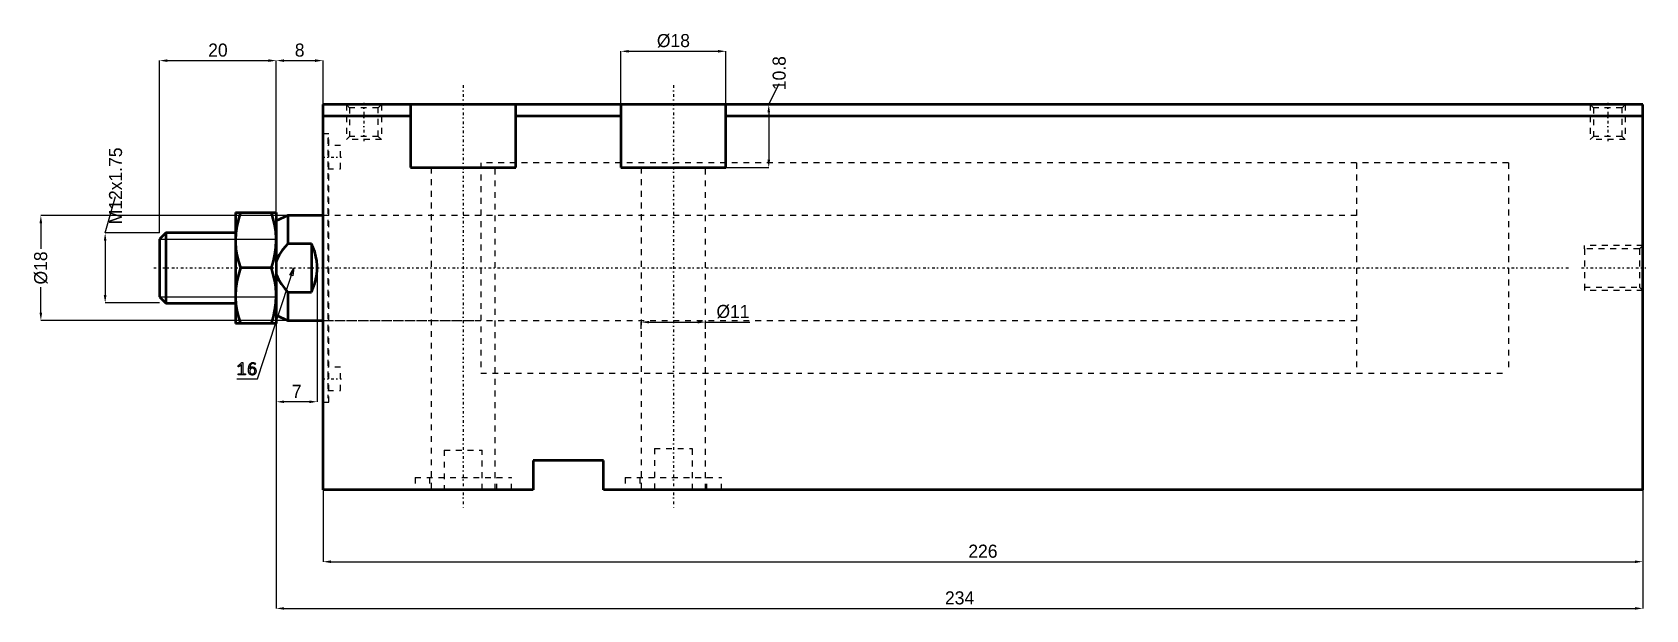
# Model space of a CAD drawing. Header units: millimetres. Extents: x -76 to 398, y -321 to 45.
# Drawn here: x 121.6 to 397.9, y -62.2 to 36.8 of the extents above; entities that cross this region are included whole.
import ezdxf

# ---------------------------------------------------------------- set-up
doc = ezdxf.new("R2010")
doc.units = ezdxf.units.MM
doc.linetypes.add('Center', pattern=[1.5, 0.45, -0.5, 0.05, -0.5])
doc.linetypes.add('Dashed', pattern=[2, 1, -1])
for name, color, linetype, lineweight in [('2d ConnectionPoints', 7, 'Continuous', 50), ('AM_0', 7, 'Continuous', 50), ('AM_5', 3, 'Continuous', 25), ('AM_7', 7, 'Center', 25), ('AM_9', 6, 'Dashed', 25)]:
    doc.layers.add(name, color=color, linetype=linetype, lineweight=lineweight)
doc.dimstyles.new('ISO-25', dxfattribs={"dimtxt": 2.5, "dimasz": 2.5, "dimexe": 1.25, "dimexo": 0.625, "dimtad": 1, "dimtxsty": 'Standard', "dimcen": 2.5, "dimadec": 0, "dimazin": 0, "dimtfac": 1, "dimtmove": 0, "dimatfit": 3, "dimfxl": 1, "dimarcsym": 0})

# ---------------------------------------------------------------- blocks, each defined once
blk = doc.blocks.new('1_JECN_M20_EX_32_150ST_rod_0_in_JECN_M20_EX_32_150ST_0__2')
at = {"layer": 'AM_0'}
for p, q in [((-15, 9.5), (-15, -9.5)), ((-15, 9.5), (-8, 9.5)), ((-8, 9.5), (-8, -9.5)), ((-6, 9), (-8, 8.07)), ((0, 9), (-6, 9)), ((-6, 9), (-6, 4.12)), ((-26.93, 6), (-28, 4.93)), ((-15, 6), (-26.93, 6)), ((-26.93, 6), (-26.93, -6)), ((-28, 4.93), (-28, -4.93)), ((-2, 4.12), (-6, 4.12)), ((-2, 4.12), (-2, -4.12)), ((-8.85, 0), (-14.15, 0)), ((-28, -4.93), (-26.93, -6)), ((-6, -4.12), (-2, -4.12)), ((-6, -4.12), (-6, -9)), ((-26.93, -6), (-15, -6)), ((-8, -8.07), (-6, -9)), ((-8, -9.5), (-15, -9.5)), ((-6, -9), (0, -9))]:
    blk.add_line(p, q, dxfattribs=at)
for points in [[(-14.15, 9.5), (-14.5, 8.34), (-14.77, 7.17), (-14.94, 5.97), (-15, 4.75)], [(-8, 4.75), (-8, 5.09), (-8.08, 6.2), (-8.26, 7.3), (-8.52, 8.41), (-8.85, 9.5)], [(-15, 4.75), (-15, 4.41), (-14.92, 3.3), (-14.74, 2.2), (-14.48, 1.09), (-14.15, 0)], [(-8.85, 0), (-8.5, 1.16), (-8.23, 2.33), (-8.06, 3.53), (-8, 4.75)], [(-6, 4.12), (-6.54, 3.54), (-7.03, 2.92), (-7.49, 2.24), (-7.84, 1.5), (-8, 1.04)], [(-2, -4.12), (-1.67, -3.41), (-1.41, -2.67), (-1.21, -1.91), (-1.07, -1.14), (-1.01, -0.36), (-1.01, 0.43), (-1.08, 1.21), (-1.22, 1.98), (-1.43, 2.74), (-1.7, 3.48), (-2, 4.12)], [(-14.15, 0), (-14.5, -1.16), (-14.77, -2.33), (-14.94, -3.53), (-15, -4.75)], [(-8, -4.75), (-8, -4.41), (-8.08, -3.3), (-8.26, -2.2), (-8.52, -1.09), (-8.85, 0)], [(-8, -1.04), (-7.96, -1.18), (-7.61, -2), (-7.13, -2.79), (-6.6, -3.48), (-6, -4.12)], [(-15, -4.75), (-15, -5.09), (-14.92, -6.2), (-14.74, -7.3), (-14.48, -8.41), (-14.15, -9.5)], [(-8.85, -9.5), (-8.5, -8.34), (-8.23, -7.17), (-8.06, -5.97), (-8, -4.75)]]:
    blk.add_lwpolyline(points, dxfattribs=at)
at = {"layer": 'AM_5'}
for p, q in [((-28, 4.93), (-8, 4.93)), ((-28, -4.93), (-8, -4.93))]:
    blk.add_line(p, q, dxfattribs=at)
at = {"layer": 'AM_7'}
blk.add_line((-29, 0), (213.55, 0), dxfattribs=at)
at = {"layer": 'AM_9'}
for p, q in [((203, 18), (177, 18)), ((177, 18), (177, -18)), ((203, 18), (203, -18)), ((177, 9), (0, 9)), ((0, -9), (177, -9)), ((177, -18), (203, -18))]:
    blk.add_line(p, q, dxfattribs=at)
blk = doc.blocks.new('2_JECN_M20_EX_32_150ST__body_0_in_JECN_M20_EX_32_150ST_0__2')
at = {"layer": 'AM_0'}
for p, q in [((0, -38), (0, 28)), ((226, 28), (0, 28)), ((15, 28), (15, 17.2)), ((33, 17.2), (33, 28)), ((51, 28), (51, 17.2)), ((69, 17.2), (69, 28)), ((226, -38), (226, 28)), ((15, 26), (0, 26)), ((51, 26), (33, 26)), ((226, 26), (69, 26)), ((15, 17.2), (33, 17.2)), ((51, 17.2), (69, 17.2)), ((36, -33), (36, -38)), ((48, -33), (36, -33)), ((48, -38), (48, -33)), ((36, -38), (0, -38)), ((226, -38), (48, -38))]:
    blk.add_line(p, q, dxfattribs=at)
at = {"layer": 'AM_5', "linetype": 'Dashed'}
for p, q in [((4, 28), (4, 22)), ((10, 28), (10, 22)), ((217, 28), (217, 22)), ((223, 28), (223, 22)), ((226, 3.8615), (216, 3.8615)), ((216, 3.2805), (216, 3.8615)), ((216, -3.2805), (216, -3.8615)), ((226, -3.8615), (216, -3.8615))]:
    blk.add_line(p, q, dxfattribs=at)
at = {"layer": 'AM_7'}
for p, q in [((24, 31.3), (24, -41.3)), ((60, 31.3), (60, -41.3)), ((7, 28.3), (7, 21.7)), ((220, 28.3), (220, 21.7)), ((-0.15, 19), (3.15, 19)), ((215.5, 0), (226.5, 0)), ((-0.15, -19), (3.15, -19))]:
    blk.add_line(p, q, dxfattribs=at)
at = {"layer": 'AM_9'}
for p, q in [((4, 28), (4.5415, 27.4585)), ((9.4585, 27.4585), (10, 28)), ((217, 28), (217.5415, 27.4585)), ((222.4585, 27.4585), (223, 28)), ((4.5415, 27.4585), (4.5415, 22.5415)), ((9.4585, 27.4585), (4.5415, 27.4585)), ((9.4585, 22.5415), (9.4585, 27.4585)), ((217.5415, 27.4585), (217.5415, 22.5415)), ((222.4585, 27.4585), (217.5415, 27.4585)), ((222.4585, 22.5415), (222.4585, 27.4585)), ((1, 23), (0, 23)), ((0.8, 22.25), (0.8, -22.25)), ((1, 22.25), (0.8, 22.25)), ((1, -23), (1, 23)), ((4.5415, 22.5415), (4, 22)), ((9.4585, 22.5415), (4.5415, 22.5415)), ((10, 22), (9.4585, 22.5415)), ((217.5415, 22.5415), (217, 22)), ((222.4585, 22.5415), (217.5415, 22.5415)), ((223, 22), (222.4585, 22.5415)), ((3, 21), (0.8, 21)), ((3, 17), (3, 21)), ((10, 22), (4, 22)), ((223, 22), (217, 22)), ((0.8, 17), (3, 17)), ((18.5, 17.2), (18.5, -38)), ((203, 18), (27, 18)), ((27, 18), (27, -18)), ((29.5, -38), (29.5, 17.2)), ((54.5, 17.2), (54.5, -38)), ((65.5, -38), (65.5, 17.2)), ((203, 18), (203, -18)), ((27, 9), (0.8, 9)), ((225.419, 3.2805), (216, 3.2805)), ((216, 3.2805), (216, -3.2805)), ((226, 3.8615), (225.419, 3.2805)), ((225.419, 3.2805), (225.419, -3.2805)), ((216, -3.2805), (225.419, -3.2805)), ((225.419, -3.2805), (226, -3.8615)), ((0.8, -9), (27, -9)), ((3, -17), (0.8, -17)), ((3, -21), (3, -17)), ((27, -18), (203, -18)), ((0.8, -21), (3, -21)), ((0, -23), (1, -23)), ((0.8, -22.25), (1, -22.25)), ((20.75, -31.2), (27.25, -31.2)), ((20.75, -31.2), (20.75, -38)), ((27.25, -38), (27.25, -31.2)), ((56.75, -30.9), (63.25, -30.9)), ((56.75, -30.9), (56.75, -38)), ((63.25, -38), (63.25, -30.9)), ((15.75, -35.9), (32.25, -35.9)), ((15.75, -35.9), (15.75, -38)), ((18.25, -35.9), (18.25, -38)), ((29.75, -38), (29.75, -35.9)), ((32.25, -38), (32.25, -35.9)), ((51.75, -35.9), (68.25, -35.9)), ((51.75, -35.9), (51.75, -38)), ((54.25, -35.9), (54.25, -38)), ((65.75, -38), (65.75, -35.9)), ((68.25, -38), (68.25, -35.9))]:
    blk.add_line(p, q, dxfattribs=at)
blk = doc.blocks.new('*D33')
at = {"layer": 'AM_5', "color": 0, "lineweight": -2}
for p, q in [((171.38, 5.39), (123.06, 5.39)), ((123.06, 4.04), (123.06, -0.33)), ((123.06, -11.27), (123.06, -6.9)), ((171.38, -12.61), (123.06, -12.61))]:
    blk.add_line(p, q, dxfattribs=at)
at = {"layer": 'AM_5', "color": 0}
for points in [[(123.28, 4.04), (122.83, 4.04), (123.06, 5.39)], [(122.83, -11.27), (123.28, -11.27), (123.06, -12.61)]]:
    blk.add_solid(points, dxfattribs=at)
at = {"layer": 'Defpoints', "color": 0}
for p in [(171.38, 5.39), (123.06, -12.61), (171.38, -12.61)]:
    blk.add_point(p, dxfattribs=at)
at = {"layer": 'AM_5', "color": 0, "insert": (123.06, -3.61), "char_height": 2.24, "attachment_point": 5, "rotation": 90}
blk.add_mtext('Ø18', dxfattribs=at)
blk = doc.blocks.new('*D34')
at = {"layer": 'AM_5', "color": 0, "lineweight": -2}
for p, q in [((134.07, 2.39), (135.86, 8.66)), ((143.38, 2.39), (134.07, 2.39)), ((134.07, 1.04), (134.07, -8.27)), ((143.38, -9.61), (134.07, -9.61))]:
    blk.add_line(p, q, dxfattribs=at)
at = {"layer": 'AM_5', "color": 0}
for points in [[(134.29, 1.04), (133.84, 1.04), (134.07, 2.39)], [(133.84, -8.27), (134.29, -8.27), (134.07, -9.61)]]:
    blk.add_solid(points, dxfattribs=at)
at = {"layer": 'Defpoints', "color": 0}
for p in [(143.38, 2.39), (134.07, -9.61), (143.38, -9.61)]:
    blk.add_point(p, dxfattribs=at)
at = {"layer": 'AM_5', "color": 0, "insert": (135.86, 10.45), "char_height": 2.24, "attachment_point": 5, "rotation": 90}
blk.add_mtext('M12x1.75', dxfattribs=at)
blk = doc.blocks.new('*D35')
at = {"layer": 'AM_5', "color": 0, "lineweight": -2}
for p, q in [((170.38, -3.61), (170.38, -26.53)), ((163.38, -12.61), (163.38, -26.53)), ((169.03, -26.53), (164.72, -26.53))]:
    blk.add_line(p, q, dxfattribs=at)
at = {"layer": 'AM_5', "color": 0}
for points in [[(164.72, -26.31), (164.72, -26.76), (163.38, -26.53)], [(169.03, -26.76), (169.03, -26.31), (170.38, -26.53)]]:
    blk.add_solid(points, dxfattribs=at)
at = {"layer": 'Defpoints', "color": 0}
for p in [(170.38, -3.61), (163.38, -12.61), (163.38, -26.53)]:
    blk.add_point(p, dxfattribs=at)
at = {"layer": 'AM_5', "color": 0, "insert": (166.88, -24.74), "char_height": 2.24, "attachment_point": 5}
blk.add_mtext('7', dxfattribs=at)
blk = doc.blocks.new('*D36')
at = {"layer": 'AM_5', "color": 0, "lineweight": -2}
for p, q in [((143.38, 2.39), (143.38, 31.91)), ((144.72, 31.91), (162.03, 31.91)), ((163.38, 5.39), (163.38, 31.91))]:
    blk.add_line(p, q, dxfattribs=at)
at = {"layer": 'AM_5', "color": 0}
for points in [[(144.72, 32.13), (144.72, 31.68), (143.38, 31.91)], [(162.03, 31.68), (162.03, 32.13), (163.38, 31.91)]]:
    blk.add_solid(points, dxfattribs=at)
at = {"layer": 'Defpoints', "color": 0}
for p in [(163.38, 31.91), (163.38, 5.39), (143.38, 2.39)]:
    blk.add_point(p, dxfattribs=at)
at = {"layer": 'AM_5', "color": 0, "insert": (153.38, 33.7), "char_height": 2.24, "attachment_point": 5}
blk.add_mtext('20', dxfattribs=at)
blk = doc.blocks.new('*D37')
at = {"layer": 'AM_5', "color": 0, "lineweight": -2}
for p, q in [((163.38, 5.39), (163.38, 31.91)), ((164.72, 31.91), (170.03, 31.91)), ((171.38, 5.39), (171.38, 31.91))]:
    blk.add_line(p, q, dxfattribs=at)
at = {"layer": 'AM_5', "color": 0}
for points in [[(164.72, 32.13), (164.72, 31.68), (163.38, 31.91)], [(170.03, 31.68), (170.03, 32.13), (171.38, 31.91)]]:
    blk.add_solid(points, dxfattribs=at)
at = {"layer": 'Defpoints', "color": 0}
for p in [(171.38, 31.91), (163.38, 5.39), (171.38, 5.39)]:
    blk.add_point(p, dxfattribs=at)
at = {"layer": 'AM_5', "color": 0, "insert": (167.38, 33.7), "char_height": 2.24, "attachment_point": 5}
blk.add_mtext('8', dxfattribs=at)
blk = doc.blocks.new('*D38')
at = {"layer": 'AM_5', "color": 0, "lineweight": -2}
for p, q in [((397.38, -36.61), (397.38, -53.93)), ((171.38, -41.61), (171.38, -53.93)), ((172.72, -53.93), (396.03, -53.93))]:
    blk.add_line(p, q, dxfattribs=at)
at = {"layer": 'AM_5', "color": 0}
for points in [[(172.72, -53.71), (172.72, -54.16), (171.38, -53.93)], [(396.03, -54.16), (396.03, -53.71), (397.38, -53.93)]]:
    blk.add_solid(points, dxfattribs=at)
at = {"layer": 'Defpoints', "color": 0}
for p in [(397.38, -36.61), (171.38, -41.61), (397.38, -53.93)]:
    blk.add_point(p, dxfattribs=at)
at = {"layer": 'AM_5', "color": 0, "insert": (284.38, -52.14), "char_height": 2.24, "attachment_point": 5}
blk.add_mtext('226', dxfattribs=at)
blk = doc.blocks.new('*D39')
at = {"layer": 'AM_5', "color": 0, "lineweight": -2}
for p, q in [((163.38, -12.61), (163.38, -61.93)), ((397.38, -36.61), (397.38, -61.93)), ((164.72, -61.93), (396.03, -61.93))]:
    blk.add_line(p, q, dxfattribs=at)
at = {"layer": 'AM_5', "color": 0}
for points in [[(164.72, -61.71), (164.72, -62.16), (163.38, -61.93)], [(396.03, -62.16), (396.03, -61.71), (397.38, -61.93)]]:
    blk.add_solid(points, dxfattribs=at)
at = {"layer": 'Defpoints', "color": 0}
for p in [(163.38, -12.61), (397.38, -36.61), (397.38, -61.93)]:
    blk.add_point(p, dxfattribs=at)
at = {"layer": 'AM_5', "color": 0, "insert": (280.38, -60.14), "char_height": 2.24, "attachment_point": 5}
blk.add_mtext('234', dxfattribs=at)
blk = doc.blocks.new('*D40')
at = {"layer": 'AM_5', "color": 0, "lineweight": -2}
for p, q in [((222.38, 24.39), (222.38, 33.51)), ((223.72, 33.51), (239.03, 33.51)), ((240.38, 24.39), (240.38, 33.51))]:
    blk.add_line(p, q, dxfattribs=at)
at = {"layer": 'AM_5', "color": 0}
for points in [[(223.72, 33.73), (223.72, 33.28), (222.38, 33.51)], [(239.03, 33.28), (239.03, 33.73), (240.38, 33.51)]]:
    blk.add_solid(points, dxfattribs=at)
at = {"layer": 'Defpoints', "color": 0}
for p in [(240.38, 33.51), (222.38, 24.39), (240.38, 24.39)]:
    blk.add_point(p, dxfattribs=at)
at = {"layer": 'AM_5', "color": 0, "insert": (231.38, 35.3), "char_height": 2.24, "attachment_point": 5}
blk.add_mtext('Ø18', dxfattribs=at)
blk = doc.blocks.new('*D41')
at = {"layer": 'AM_5', "color": 0, "lineweight": -2}
for p, q in [((247.71, 24.39), (249.5, 27.97)), ((240.38, 24.39), (247.71, 24.39)), ((247.71, 23.04), (247.71, 14.93)), ((240.38, 13.59), (247.71, 13.59))]:
    blk.add_line(p, q, dxfattribs=at)
at = {"layer": 'AM_5', "color": 0}
for points in [[(247.93, 23.04), (247.48, 23.04), (247.71, 24.39)], [(247.48, 14.93), (247.93, 14.93), (247.71, 13.59)]]:
    blk.add_solid(points, dxfattribs=at)
at = {"layer": 'Defpoints', "color": 0}
for p in [(240.38, 24.39), (240.38, 13.59), (247.71, 13.59)]:
    blk.add_point(p, dxfattribs=at)
at = {"layer": 'AM_5', "color": 0, "insert": (249.5, 29.76), "char_height": 2.24, "attachment_point": 5, "rotation": 90}
blk.add_mtext('10.8', dxfattribs=at)
blk = doc.blocks.new('*D42')
at = {"layer": 'AM_5', "color": 0, "lineweight": -2}
for p, q in [((225.88, -14.01), (225.88, -12.89)), ((227.22, -12.89), (235.53, -12.89)), ((236.88, -14.01), (236.88, -12.89)), ((236.88, -12.89), (244.49, -12.89))]:
    blk.add_line(p, q, dxfattribs=at)
at = {"layer": 'AM_5', "color": 0}
for points in [[(227.22, -12.67), (227.22, -13.12), (225.88, -12.89)], [(235.53, -13.12), (235.53, -12.67), (236.88, -12.89)]]:
    blk.add_solid(points, dxfattribs=at)
at = {"layer": 'Defpoints', "color": 0}
for p in [(236.88, -12.89), (225.88, -14.01), (236.88, -14.01)]:
    blk.add_point(p, dxfattribs=at)
at = {"layer": 'AM_5', "color": 0, "insert": (241.58, -11.1), "char_height": 2.24, "attachment_point": 5}
blk.add_mtext('Ø11', dxfattribs=at)

msp = doc.modelspace()

# ---------------------------------------------------------------- linework, layer by layer
at = {"layer": '2d ConnectionPoints'}
msp.add_point((171.378, -3.615), dxfattribs=at)
msp.add_point((171.378, -3.615), dxfattribs=at)
at = {"layer": 'AM_5'}
for p, q in [((160.178, -22.615), (166.378, -3.615)), ((156.594, -22.615), (160.178, -22.615))]:
    msp.add_line(p, q, dxfattribs=at)
for points in [[(166.378, -3.615), (166.217, -4.976), (165.706, -4.809), (166.378, -3.615)], [(156.867, -21.756), (157.402, -21.756), (157.402, -20.181), (157.402, -20.181), (157.373, -20.21), (157.325, -20.255), (157.325, -20.255), (157.27, -20.303), (157.229, -20.335), (157.229, -20.335), (157.187, -20.368), (157.123, -20.414), (157.123, -20.414), (157.059, -20.457), (157.016, -20.484), (157.016, -20.484), (156.975, -20.508), (156.916, -20.538), (156.916, -20.538), (156.864, -20.559), (156.832, -20.568), (156.832, -20.347), (156.832, -20.347), (156.871, -20.328), (156.934, -20.292), (156.934, -20.292), (157, -20.247), (157.046, -20.212), (157.046, -20.212), (157.093, -20.175), (157.16, -20.117), (157.16, -20.117), (157.225, -20.056), (157.267, -20.015), (157.267, -20.015), (157.307, -19.974), (157.36, -19.917), (157.36, -19.917), (157.405, -19.864), (157.431, -19.832), (157.618, -19.832), (157.618, -21.756), (158.104, -21.756), (158.104, -21.943), (156.867, -21.943), (156.867, -21.756)], [(159.267, -21.96), (159.267, -21.96), (159.168, -21.956), (159.037, -21.932), (159.037, -21.932), (158.926, -21.887), (158.863, -21.846), (158.863, -21.846), (158.808, -21.797), (158.739, -21.711), (158.739, -21.711), (158.686, -21.61), (158.66, -21.534), (158.66, -21.534), (158.64, -21.452), (158.617, -21.317), (158.617, -21.317), (158.605, -21.166), (158.603, -21.058), (158.603, -21.058), (158.61, -20.835), (158.647, -20.538), (158.647, -20.538), (158.715, -20.286), (158.779, -20.143), (158.779, -20.143), (158.857, -20.024), (159.004, -19.894), (159.004, -19.894), (159.188, -19.824), (159.331, -19.811), (159.331, -19.811), (159.4, -19.813), (159.494, -19.824), (159.494, -19.824), (159.577, -19.844), (159.627, -19.862), (159.627, -19.862), (159.673, -19.884), (159.737, -19.921), (159.737, -19.921), (159.796, -19.965), (159.832, -19.998), (159.672, -20.129), (159.672, -20.129), (159.651, -20.105), (159.614, -20.072), (159.614, -20.072), (159.57, -20.045), (159.537, -20.029), (159.537, -20.029), (159.501, -20.016), (159.442, -20.001), (159.442, -20.001), (159.378, -19.993), (159.331, -19.992), (159.331, -19.992), (159.258, -19.997), (159.16, -20.027), (159.16, -20.027), (159.077, -20.083), (159.031, -20.134), (159.031, -20.134), (158.99, -20.193), (158.939, -20.289), (158.939, -20.289), (158.9, -20.393), (158.881, -20.467), (158.881, -20.467), (158.866, -20.545), (158.847, -20.667), (158.847, -20.667), (158.832, -20.796), (158.824, -20.886), (158.824, -20.886), (158.857, -20.823), (158.912, -20.741), (158.912, -20.741), (158.975, -20.673), (159.02, -20.636), (159.02, -20.636), (159.069, -20.605), (159.149, -20.572), (159.149, -20.572), (159.235, -20.554), (159.296, -20.551), (159.296, -20.551), (159.368, -20.555), (159.47, -20.576), (159.47, -20.576), (159.564, -20.616), (159.622, -20.652), (159.622, -20.652), (159.676, -20.695), (159.747, -20.77), (159.747, -20.77), (159.807, -20.856), (159.84, -20.921), (159.84, -20.921), (159.868, -20.989), (159.897, -21.094), (159.897, -21.094), (159.913, -21.203), (159.916, -21.279), (159.916, -21.279), (159.913, -21.357), (159.896, -21.468), (159.896, -21.468), (159.863, -21.571), (159.833, -21.635), (159.833, -21.635), (159.797, -21.694), (159.733, -21.772), (159.733, -21.772), (159.657, -21.838), (159.601, -21.875), (159.601, -21.875), (159.54, -21.906), (159.443, -21.939), (159.443, -21.939), (159.34, -21.957), (159.267, -21.96)], [(159.27, -21.777), (159.27, -21.777), (159.323, -21.774), (159.395, -21.761), (159.395, -21.761), (159.46, -21.736), (159.499, -21.713), (159.499, -21.713), (159.535, -21.685), (159.582, -21.636), (159.582, -21.636), (159.62, -21.578), (159.641, -21.534), (159.641, -21.534), (159.659, -21.487), (159.677, -21.411), (159.677, -21.411), (159.687, -21.329), (159.689, -21.27), (159.689, -21.27), (159.688, -21.215), (159.678, -21.137), (159.678, -21.137), (159.66, -21.064), (159.644, -21.018), (159.644, -21.018), (159.624, -20.975), (159.588, -20.918), (159.588, -20.918), (159.543, -20.869), (159.509, -20.841), (159.509, -20.841), (159.471, -20.817), (159.408, -20.791), (159.408, -20.791), (159.338, -20.778), (159.287, -20.775), (159.287, -20.775), (159.235, -20.778), (159.161, -20.793), (159.161, -20.793), (159.094, -20.82), (159.052, -20.845), (159.052, -20.845), (159.014, -20.875), (158.964, -20.927), (158.964, -20.927), (158.922, -20.989), (158.899, -21.035), (158.899, -21.035), (158.879, -21.084), (158.858, -21.163), (158.858, -21.163), (158.847, -21.246), (158.845, -21.305), (158.845, -21.305), (158.847, -21.359), (158.857, -21.434), (158.857, -21.434), (158.877, -21.505), (158.894, -21.549), (158.894, -21.549), (158.916, -21.59), (158.955, -21.644), (158.955, -21.644), (159.003, -21.69), (159.039, -21.716), (159.039, -21.716), (159.079, -21.738), (159.145, -21.762), (159.145, -21.762), (159.217, -21.774), (159.27, -21.777)]]:
    msp.add_lwpolyline(points, dxfattribs=at)

# ---------------------------------------------------------------- block references
for name in ['2_JECN_M20_EX_32_150ST__body_0_in_JECN_M20_EX_32_150ST_0__2', '1_JECN_M20_EX_32_150ST_rod_0_in_JECN_M20_EX_32_150ST_0__2']:
    msp.add_blockref(name, (171.378, -3.615))

# ---------------------------------------------------------------- dimensions: what is measured, and where the dimension line sits
for base, p1, p2, text, picture, middle in [((240.378, 33.505), (222.378, 24.385), (240.378, 24.385), 'Ø18', '*D40', (231.378, 33.505)), ((163.378, 31.905), (143.378, 2.385), (163.378, 5.385), '20', '*D36', (153.378, 31.905)), ((171.378, 31.905), (163.378, 5.385), (171.378, 5.385), '8', '*D37', (167.378, 31.905)), ((163.378, -26.535), (170.378, -3.615), (163.378, -12.615), '7', '*D35', (166.878, -26.535)), ((236.878, -12.895), (225.878, -14.015), (236.878, -14.015), 'Ø11', '*D42', (241.582, -12.895)), ((397.378, -61.935), (163.378, -12.615), (397.378, -36.615), '234', '*D39', (280.378, -61.935)), ((397.378, -53.935), (171.378, -41.615), (397.378, -36.615), '226', '*D38', (284.378, -53.935))]:
    dim = msp.add_linear_dim(base=base, p1=p1, p2=p2, text=text, dimstyle='ISO-25', override={"dimtxt": 2.24, "dimasz": 1.344, "dimexe": 0, "dimexo": 0, "dimgap": 0.672}, dxfattribs=at)
    dim.commit()
    dim.dimension.update_dxf_attribs({"geometry": picture, "text_midpoint": middle, "dimtype": 160})
for base, p1, p2, text, picture, middle in [((247.706, 13.585), (240.378, 24.385), (240.378, 13.585), '10.8', '*D41', (249.498, 29.761)), ((134.066, -9.615), (143.378, 2.385), (143.378, -9.615), 'M12x1.75', '*D34', (135.858, 10.449)), ((123.058, -12.615), (171.378, 5.385), (171.378, -12.615), 'Ø18', '*D33', (123.058, -3.615))]:
    dim = msp.add_linear_dim(base=base, p1=p1, p2=p2, angle=90, text=text, dimstyle='ISO-25', override={"dimtxt": 2.24, "dimasz": 1.344, "dimexe": 0, "dimexo": 0, "dimgap": 0.672}, dxfattribs=at)
    dim.commit()
    dim.dimension.update_dxf_attribs({"geometry": picture, "text_midpoint": middle, "dimtype": 160, "text_rotation": 90})

doc.saveas('drawing.dxf')
